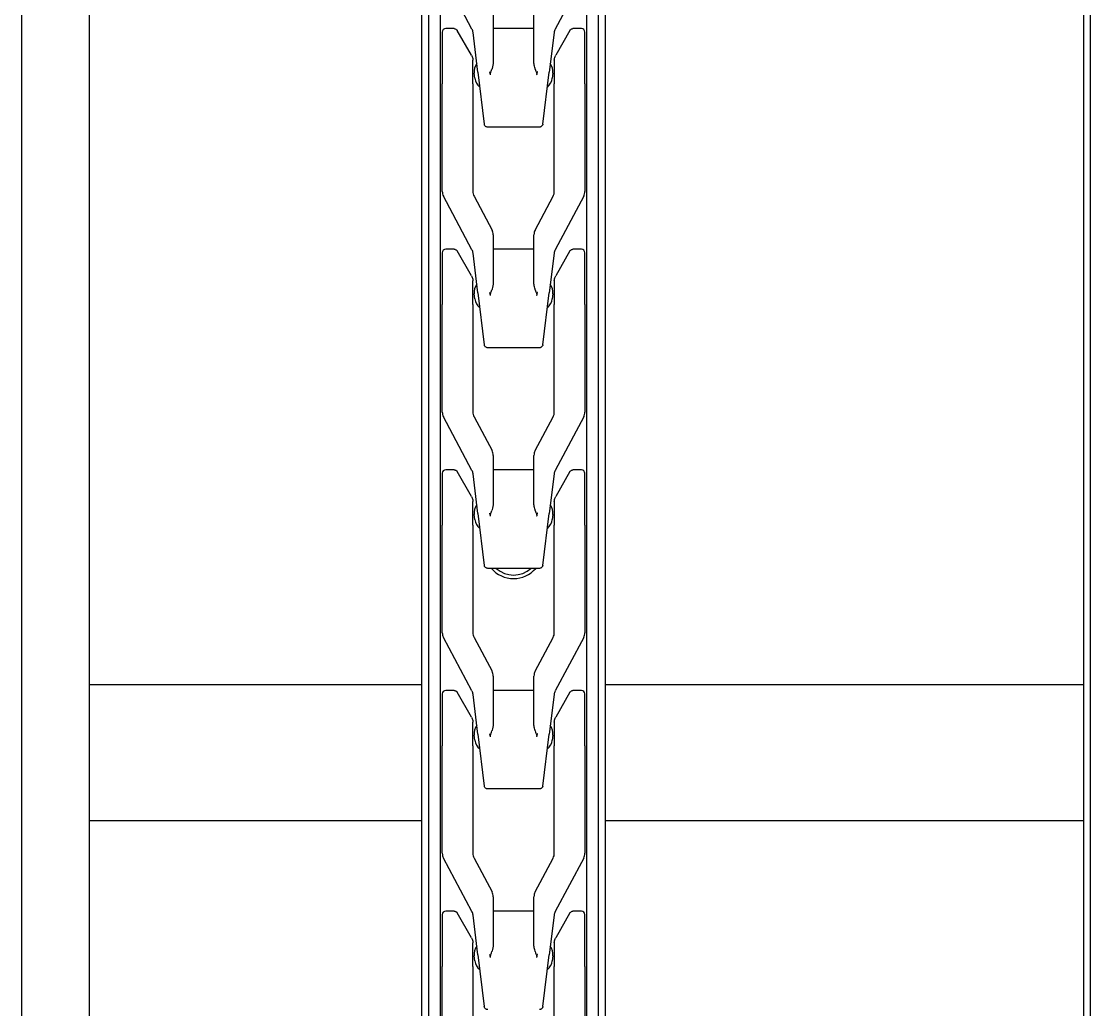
# Model space of a CAD drawing. Extents: x -3873 to 164127, y 7129 to 96529.
# Drawn here: x 42810.2 to 43125.2, y 50734.7 to 51025.8 of the extents above; entities that cross this region are included whole.
import ezdxf

# ---------------------------------------------------------------- set-up
doc = ezdxf.new("R2010")
doc.units = 0
doc.layers.add('LAYOUT', color=90, linetype='CONTINUOUS')
doc.layers.add('LAYOUT-KROMEKA', color=1, linetype='CONTINUOUS')

# ---------------------------------------------------------------- blocks, each defined once
blk = doc.blocks.new('A$Ccf7c2aec')
at = {"layer": 'LAYOUT-KROMEKA'}
for p, q in [((1830.63, 936.1), (281.4, 936.1)), ((1830.63, 916.1), (281.4, 916.1)), ((1360.63, 818.1), (1360.63, 916.1)), ((1400.63, 818.1), (1400.63, 916.1)), ((175.51, 818.1), (1836.63, 818.1)), ((175.51, 816.1), (1836.63, 816.1)), ((169.51, 812.6), (1840.63, 812.6)), ((1286.03, 812.1), (1317.73, 812.1)), ((1332.98, 812.1), (1317.73, 812.1)), ((1333.85, 803.36), (1349.62, 811.75)), ((1333.98, 808.59), (1333.98, 811.1)), ((1351.03, 812.1), (1382.73, 812.1)), ((1397.98, 812.1), (1382.73, 812.1)), ((1398.85, 803.36), (1414.62, 811.75)), ((1398.98, 808.59), (1398.98, 811.1)), ((1416.03, 812.1), (1447.73, 812.1)), ((1462.98, 812.1), (1447.73, 812.1)), ((1463.85, 803.36), (1479.62, 811.75)), ((1463.98, 808.59), (1463.98, 811.1)), ((1481.03, 812.1), (1512.73, 812.1)), ((1527.98, 812.1), (1512.73, 812.1)), ((1528.85, 803.36), (1544.62, 811.75)), ((1528.98, 808.59), (1528.98, 811.1)), ((1546.03, 812.1), (1577.73, 812.1)), ((1592.98, 812.1), (1577.73, 812.1)), ((1593.85, 803.36), (1609.62, 811.75)), ((1593.98, 808.59), (1593.98, 811.1)), ((1326.18, 803.5), (1333.48, 807.72)), ((1391.18, 803.5), (1398.48, 807.72)), ((1456.18, 803.5), (1463.48, 807.72)), ((1521.18, 803.5), (1528.48, 807.72)), ((1586.18, 803.5), (1593.48, 807.72)), ((1317.73, 803.1), (1286.03, 803.1)), ((1321.11, 801.6), (1305.86, 799.73)), ((1317.73, 803.1), (1324.68, 803.1)), ((1319.36, 802.49), (1320.84, 802.67)), ((1321.11, 801.6), (1332.81, 803.03)), ((1349.62, 802.75), (1339.66, 797.45)), ((1382.73, 803.1), (1351.03, 803.1)), ((1386.11, 801.6), (1370.86, 799.73)), ((1382.73, 803.1), (1389.68, 803.1)), ((1384.36, 802.49), (1385.84, 802.67)), ((1386.11, 801.6), (1397.81, 803.03)), ((1414.62, 802.75), (1404.66, 797.45)), ((1447.73, 803.1), (1416.03, 803.1)), ((1451.11, 801.6), (1435.86, 799.73)), ((1447.73, 803.1), (1454.68, 803.1)), ((1449.36, 802.49), (1450.84, 802.67)), ((1451.11, 801.6), (1462.81, 803.03)), ((1479.62, 802.75), (1469.66, 797.45)), ((1512.73, 803.1), (1481.03, 803.1)), ((1516.11, 801.6), (1500.86, 799.73)), ((1512.73, 803.1), (1519.68, 803.1)), ((1514.36, 802.49), (1515.84, 802.67)), ((1516.11, 801.6), (1527.81, 803.03)), ((1544.62, 802.75), (1534.66, 797.45)), ((1577.73, 803.1), (1546.03, 803.1)), ((1581.11, 801.6), (1565.86, 799.73)), ((1577.73, 803.1), (1584.68, 803.1)), ((1579.36, 802.49), (1580.84, 802.67)), ((1581.11, 801.6), (1592.81, 803.03)), ((1338.25, 797.1), (1324.13, 797.1)), ((1333.98, 785.1), (1333.98, 797.1)), ((1369.98, 783.47), (1369.98, 798.73)), ((1403.25, 797.1), (1389.13, 797.1)), ((1398.98, 785.1), (1398.98, 797.1)), ((1434.98, 783.47), (1434.98, 798.73)), ((1468.25, 797.1), (1454.13, 797.1)), ((1463.98, 785.1), (1463.98, 797.1)), ((1499.98, 783.47), (1499.98, 798.73)), ((1533.25, 797.1), (1519.13, 797.1)), ((1528.98, 785.1), (1528.98, 797.1)), ((1564.98, 783.47), (1564.98, 798.73)), ((1598.25, 797.1), (1584.13, 797.1)), ((1593.98, 785.1), (1593.98, 797.1)), ((1324.13, 785.1), (1338.25, 785.1)), ((1339.66, 784.75), (1349.62, 779.45)), ((1389.13, 785.1), (1403.25, 785.1)), ((1404.66, 784.75), (1414.62, 779.45)), ((1454.13, 785.1), (1468.25, 785.1)), ((1469.66, 784.75), (1479.62, 779.45)), ((1519.13, 785.1), (1533.25, 785.1)), ((1534.66, 784.75), (1544.62, 779.45)), ((1584.13, 785.1), (1598.25, 785.1)), ((1305.86, 782.47), (1321.11, 780.6)), ((1370.86, 782.47), (1386.11, 780.6)), ((1435.86, 782.47), (1451.11, 780.6)), ((1500.86, 782.47), (1516.11, 780.6)), ((1565.86, 782.47), (1581.11, 780.6)), ((1286.03, 779.1), (1317.73, 779.1)), ((1324.68, 779.1), (1317.73, 779.1)), ((1320.84, 779.53), (1319.36, 779.71)), ((1332.81, 779.17), (1321.11, 780.6)), ((1333.48, 774.48), (1326.18, 778.7)), ((1349.62, 770.45), (1333.85, 778.84)), ((1351.03, 779.1), (1382.73, 779.1)), ((1389.68, 779.1), (1382.73, 779.1)), ((1385.84, 779.53), (1384.36, 779.71)), ((1397.81, 779.17), (1386.11, 780.6)), ((1398.48, 774.48), (1391.18, 778.7)), ((1414.62, 770.45), (1398.85, 778.84)), ((1416.03, 779.1), (1447.73, 779.1)), ((1454.68, 779.1), (1447.73, 779.1)), ((1450.84, 779.53), (1449.36, 779.71)), ((1462.81, 779.17), (1451.11, 780.6)), ((1463.48, 774.48), (1456.18, 778.7)), ((1479.62, 770.45), (1463.85, 778.84)), ((1481.03, 779.1), (1512.73, 779.1)), ((1519.68, 779.1), (1512.73, 779.1)), ((1515.84, 779.53), (1514.36, 779.71)), ((1527.81, 779.17), (1516.11, 780.6)), ((1528.48, 774.48), (1521.18, 778.7)), ((1544.62, 770.45), (1528.85, 778.84)), ((1546.03, 779.1), (1577.73, 779.1)), ((1584.68, 779.1), (1577.73, 779.1)), ((1580.84, 779.53), (1579.36, 779.71)), ((1592.81, 779.17), (1581.11, 780.6)), ((1593.48, 774.48), (1586.18, 778.7)), ((1609.62, 770.45), (1593.85, 778.84)), ((1333.98, 771.1), (1333.98, 773.61)), ((1398.98, 771.1), (1398.98, 773.61)), ((1463.98, 771.1), (1463.98, 773.61)), ((1528.98, 771.1), (1528.98, 773.61)), ((1593.98, 771.1), (1593.98, 773.61)), ((1840.63, 769.6), (169.51, 769.6)), ((1317.73, 770.1), (1286.03, 770.1)), ((1317.73, 770.1), (1332.98, 770.1)), ((1382.73, 770.1), (1351.03, 770.1)), ((1382.73, 770.1), (1397.98, 770.1)), ((1447.73, 770.1), (1416.03, 770.1)), ((1447.73, 770.1), (1462.98, 770.1)), ((1512.73, 770.1), (1481.03, 770.1)), ((1512.73, 770.1), (1527.98, 770.1)), ((1577.73, 770.1), (1546.03, 770.1)), ((1577.73, 770.1), (1592.98, 770.1)), ((175.51, 766.1), (1836.63, 766.1)), ((1836.63, 764.1), (175.51, 764.1)), ((1360.63, 623.1), (1360.63, 764.1)), ((1400.63, 623.1), (1400.63, 764.1)), ((175.51, 623.1), (1836.63, 623.1)), ((175.51, 621.1), (1836.63, 621.1))]:
    blk.add_line(p, q, dxfattribs=at)
for centre, radius, start, end in [((1332.98, 811.1), 1, 0, 90), ((1351.03, 809.1), 3, 90, 118), ((1397.98, 811.1), 1, 0, 90), ((1416.03, 809.1), 3, 90, 118), ((1462.98, 811.1), 1, 0, 90), ((1481.03, 809.1), 3, 90, 118), ((1527.98, 811.1), 1, 0, 90), ((1546.03, 809.1), 3, 90, 118), ((1592.98, 811.1), 1, 0, 90), ((1332.44, 806.01), 3, 276.9958, 298), ((1397.44, 806.01), 3, 276.9958, 298), ((1462.44, 806.01), 3, 276.9958, 298), ((1527.44, 806.01), 3, 276.9958, 298), ((1592.44, 806.01), 3, 276.9958, 298), ((1319.85, 798.52), 4, 96.9958, 140.527), ((1321.33, 798.7), 4, 53.4646, 96.9958), ((1351.03, 800.1), 3, 90, 118), ((1384.85, 798.52), 4, 96.9958, 140.527), ((1386.33, 798.7), 4, 53.4646, 96.9958), ((1416.03, 800.1), 3, 90, 118), ((1449.85, 798.52), 4, 96.9958, 140.527), ((1451.33, 798.7), 4, 53.4646, 96.9958), ((1481.03, 800.1), 3, 90, 118), ((1514.85, 798.52), 4, 96.9958, 140.527), ((1516.33, 798.7), 4, 53.4646, 96.9958), ((1546.03, 800.1), 3, 90, 118), ((1579.85, 798.52), 4, 96.9958, 140.527), ((1581.33, 798.7), 4, 53.4646, 96.9958), ((1338.25, 800.1), 3, 270, 298), ((1403.25, 800.1), 3, 270, 298), ((1440.63, 791.1), 8.65, 130.7817, 229.2183), ((1468.25, 800.1), 3, 270, 298), ((1533.25, 800.1), 3, 270, 298), ((1440.63, 791.1), 7.62, 137.8568, 222.1432), ((1338.25, 782.1), 3, 62, 90), ((1403.25, 782.1), 3, 62, 90), ((1468.25, 782.1), 3, 62, 90), ((1533.25, 782.1), 3, 62, 90), ((1319.85, 783.68), 4, 219.473, 263.0042), ((1321.33, 783.5), 4, 263.0042, 306.5354), ((1332.44, 776.19), 3, 62, 83.0042), ((1351.03, 782.1), 3, 242, 270), ((1384.85, 783.68), 4, 219.473, 263.0042), ((1386.33, 783.5), 4, 263.0042, 306.5354), ((1397.44, 776.19), 3, 62, 83.0042), ((1416.03, 782.1), 3, 242, 270), ((1449.85, 783.68), 4, 219.473, 263.0042), ((1451.33, 783.5), 4, 263.0042, 306.5354), ((1462.44, 776.19), 3, 62, 83.0042), ((1481.03, 782.1), 3, 242, 270), ((1514.85, 783.68), 4, 219.473, 263.0042), ((1516.33, 783.5), 4, 263.0042, 306.5354), ((1527.44, 776.19), 3, 62, 83.0042), ((1546.03, 782.1), 3, 242, 270), ((1579.85, 783.68), 4, 219.473, 263.0042), ((1581.33, 783.5), 4, 263.0042, 306.5354), ((1592.44, 776.19), 3, 62, 83.0042), ((1332.98, 771.1), 1, 270, 0), ((1351.03, 773.1), 3, 242, 270), ((1397.98, 771.1), 1, 270, 0), ((1416.03, 773.1), 3, 242, 270), ((1462.98, 771.1), 1, 270, 0), ((1481.03, 773.1), 3, 242, 270), ((1527.98, 771.1), 1, 270, 0), ((1546.03, 773.1), 3, 242, 270), ((1592.98, 771.1), 1, 270, 0)]:
    blk.add_arc(centre, radius, start, end, dxfattribs=at)
for points, knots in [([(1333.98, 808.59), (1333.98, 808.48), (1333.96, 808.36), (1333.89, 808.16), (1333.84, 808.06), (1333.71, 807.89), (1333.63, 807.81), (1333.52, 807.74), (1333.5, 807.73), (1333.48, 807.72)], [0.0000243, 0.0000243, 0.0000243, 0.0000243, 0.0328926, 0.0328926, 0.0653838, 0.0653838, 0.0978897, 0.0978897, 0.1042618, 0.1042618, 0.1042618, 0.1042618]), ([(1398.98, 808.59), (1398.98, 808.48), (1398.96, 808.36), (1398.89, 808.16), (1398.84, 808.06), (1398.71, 807.89), (1398.63, 807.81), (1398.52, 807.74), (1398.5, 807.73), (1398.48, 807.72)], [0.0000243, 0.0000243, 0.0000243, 0.0000243, 0.0328926, 0.0328926, 0.0653838, 0.0653838, 0.0978897, 0.0978897, 0.1042618, 0.1042618, 0.1042618, 0.1042618]), ([(1463.98, 808.59), (1463.98, 808.48), (1463.96, 808.36), (1463.89, 808.16), (1463.84, 808.06), (1463.71, 807.89), (1463.63, 807.81), (1463.52, 807.74), (1463.5, 807.73), (1463.48, 807.72)], [0.0000243, 0.0000243, 0.0000243, 0.0000243, 0.0328926, 0.0328926, 0.0653838, 0.0653838, 0.0978897, 0.0978897, 0.1042618, 0.1042618, 0.1042618, 0.1042618]), ([(1528.98, 808.59), (1528.98, 808.48), (1528.96, 808.36), (1528.89, 808.16), (1528.84, 808.06), (1528.71, 807.89), (1528.63, 807.81), (1528.52, 807.74), (1528.5, 807.73), (1528.48, 807.72)], [0.0000243, 0.0000243, 0.0000243, 0.0000243, 0.0328926, 0.0328926, 0.0653838, 0.0653838, 0.0978897, 0.0978897, 0.1042618, 0.1042618, 0.1042618, 0.1042618]), ([(1593.98, 808.59), (1593.98, 808.48), (1593.96, 808.36), (1593.89, 808.16), (1593.84, 808.06), (1593.71, 807.89), (1593.63, 807.81), (1593.52, 807.74), (1593.5, 807.73), (1593.48, 807.72)], [0.0000243, 0.0000243, 0.0000243, 0.0000243, 0.0328926, 0.0328926, 0.0653838, 0.0653838, 0.0978897, 0.0978897, 0.1042618, 0.1042618, 0.1042618, 0.1042618]), ([(1326.18, 803.5), (1325.87, 803.32), (1325.53, 803.2), (1325.17, 803.14), (1325.08, 803.13), (1324.99, 803.11), (1324.89, 803.11), (1324.82, 803.1), (1324.75, 803.1), (1324.68, 803.1)], [0, 0, 0, 0, 0.684637, 0.684637, 0.684637, 0.86523, 0.86523, 0.86523, 1, 1, 1, 1]), ([(1391.18, 803.5), (1390.87, 803.32), (1390.53, 803.2), (1390.17, 803.14), (1390.08, 803.13), (1389.99, 803.11), (1389.89, 803.11), (1389.82, 803.1), (1389.75, 803.1), (1389.68, 803.1)], [0, 0, 0, 0, 0.684637, 0.684637, 0.684637, 0.86523, 0.86523, 0.86523, 1, 1, 1, 1]), ([(1456.18, 803.5), (1455.87, 803.32), (1455.53, 803.2), (1455.17, 803.14), (1455.08, 803.13), (1454.99, 803.11), (1454.89, 803.11), (1454.82, 803.1), (1454.75, 803.1), (1454.68, 803.1)], [0, 0, 0, 0, 0.684637, 0.684637, 0.684637, 0.86523, 0.86523, 0.86523, 1, 1, 1, 1]), ([(1521.18, 803.5), (1520.87, 803.32), (1520.53, 803.2), (1520.17, 803.14), (1520.08, 803.13), (1519.99, 803.11), (1519.89, 803.11), (1519.82, 803.1), (1519.75, 803.1), (1519.68, 803.1)], [0, 0, 0, 0, 0.684637, 0.684637, 0.684637, 0.86523, 0.86523, 0.86523, 1, 1, 1, 1]), ([(1586.18, 803.5), (1585.87, 803.32), (1585.53, 803.2), (1585.17, 803.14), (1585.08, 803.13), (1584.99, 803.11), (1584.89, 803.11), (1584.82, 803.1), (1584.75, 803.1), (1584.68, 803.1)], [0, 0, 0, 0, 0.684637, 0.684637, 0.684637, 0.86523, 0.86523, 0.86523, 1, 1, 1, 1]), ([(1304.98, 798.73), (1304.98, 798.84), (1305, 798.95), (1305.07, 799.16), (1305.12, 799.25), (1305.25, 799.43), (1305.34, 799.5), (1305.52, 799.62), (1305.62, 799.67), (1305.74, 799.7), (1305.77, 799.71), (1305.8, 799.72), (1305.81, 799.72), (1305.83, 799.72), (1305.84, 799.72), (1305.85, 799.72), (1305.85, 799.72), (1305.85, 799.73), (1305.86, 799.73), (1305.86, 799.73), (1305.86, 799.73), (1305.86, 799.73), (1305.86, 799.73), (1305.86, 799.73), (1305.86, 799.73), (1305.86, 799.73), (1305.86, 799.73), (1305.86, 799.73), (1305.86, 799.73), (1305.86, 799.73), (1305.86, 799.73), (1305.86, 799.73)], [0.0000031, 0.0000031, 0.0000031, 0.0000031, 0.0324341, 0.0324341, 0.064942, 0.064942, 0.0974473, 0.0974473, 0.1299526, 0.1299526, 0.137103, 0.137103, 0.1406951, 0.1406951, 0.1424933, 0.1424933, 0.1433926, 0.1433926, 0.1438423, 0.1438423, 0.1440672, 0.1440672, 0.1441796, 0.1441796, 0.1442358, 0.1442358, 0.1442639, 0.1442639, 0.144278, 0.144278, 0.1443071, 0.1443071, 0.1443071, 0.1443071]), ([(1320.36, 797.88), (1320.64, 797.95), (1320.93, 798.02), (1321.21, 798.09), (1321.22, 798.1), (1321.22, 798.1), (1321.23, 798.1)], [0, 0, 0, 0, 0.971612, 0.971612, 0.971612, 1, 1, 1, 1]), ([(1320.36, 797.88), (1320.45, 797.91), (1320.54, 797.92), (1320.78, 797.92), (1320.91, 797.89), (1321.18, 797.8), (1321.31, 797.75), (1321.65, 797.62), (1321.86, 797.54), (1322.07, 797.46)], [-1.068908, -1.068908, -1.068908, -1.068908, -1.0410443, -1.0410443, -0.9974409, -0.9974409, -0.9538374, -0.9538374, -0.8852676, -0.8852676, -0.8852676, -0.8852676]), ([(1324.13, 797.1), (1323.56, 797.1), (1322.86, 797.21), (1322.21, 797.41), (1322.14, 797.44), (1322.07, 797.46)], [-0.3189368, -0.3189368, -0.3189368, -0.3189368, -0.1295167, -0.1295167, -0.1071311, -0.1071311, -0.1071311, -0.1071311]), ([(1369.98, 798.73), (1369.98, 798.84), (1370, 798.95), (1370.07, 799.16), (1370.12, 799.25), (1370.25, 799.43), (1370.34, 799.5), (1370.52, 799.62), (1370.62, 799.67), (1370.74, 799.7), (1370.77, 799.71), (1370.8, 799.72), (1370.81, 799.72), (1370.83, 799.72), (1370.84, 799.72), (1370.85, 799.72), (1370.85, 799.72), (1370.85, 799.73), (1370.86, 799.73), (1370.86, 799.73), (1370.86, 799.73), (1370.86, 799.73), (1370.86, 799.73), (1370.86, 799.73), (1370.86, 799.73), (1370.86, 799.73), (1370.86, 799.73), (1370.86, 799.73), (1370.86, 799.73), (1370.86, 799.73), (1370.86, 799.73), (1370.86, 799.73)], [0.0000031, 0.0000031, 0.0000031, 0.0000031, 0.0324341, 0.0324341, 0.064942, 0.064942, 0.0974473, 0.0974473, 0.1299526, 0.1299526, 0.137103, 0.137103, 0.1406951, 0.1406951, 0.1424933, 0.1424933, 0.1433926, 0.1433926, 0.1438423, 0.1438423, 0.1440672, 0.1440672, 0.1441796, 0.1441796, 0.1442358, 0.1442358, 0.1442639, 0.1442639, 0.144278, 0.144278, 0.1443691, 0.1443691, 0.1443691, 0.1443691]), ([(1385.36, 797.88), (1385.64, 797.95), (1385.93, 798.02), (1386.21, 798.09), (1386.22, 798.1), (1386.22, 798.1), (1386.23, 798.1)], [0, 0, 0, 0, 0.971612, 0.971612, 0.971612, 1, 1, 1, 1]), ([(1385.36, 797.88), (1385.45, 797.91), (1385.54, 797.92), (1385.78, 797.92), (1385.91, 797.89), (1386.18, 797.8), (1386.31, 797.75), (1386.65, 797.62), (1386.86, 797.54), (1387.07, 797.46)], [-1.068908, -1.068908, -1.068908, -1.068908, -1.0410443, -1.0410443, -0.9974409, -0.9974409, -0.9538374, -0.9538374, -0.8852676, -0.8852676, -0.8852676, -0.8852676]), ([(1389.13, 797.1), (1388.56, 797.1), (1387.86, 797.21), (1387.21, 797.41), (1387.14, 797.44), (1387.07, 797.46)], [-0.3189368, -0.3189368, -0.3189368, -0.3189368, -0.1295167, -0.1295167, -0.1071311, -0.1071311, -0.1071311, -0.1071311]), ([(1434.98, 798.73), (1434.98, 798.84), (1435, 798.95), (1435.07, 799.16), (1435.12, 799.25), (1435.25, 799.43), (1435.34, 799.5), (1435.52, 799.62), (1435.62, 799.67), (1435.74, 799.7), (1435.77, 799.71), (1435.8, 799.72), (1435.81, 799.72), (1435.83, 799.72), (1435.84, 799.72), (1435.85, 799.72), (1435.85, 799.72), (1435.85, 799.73), (1435.86, 799.73), (1435.86, 799.73), (1435.86, 799.73), (1435.86, 799.73), (1435.86, 799.73), (1435.86, 799.73), (1435.86, 799.73), (1435.86, 799.73), (1435.86, 799.73), (1435.86, 799.73), (1435.86, 799.73), (1435.86, 799.73), (1435.86, 799.73), (1435.86, 799.73)], [0.0000031, 0.0000031, 0.0000031, 0.0000031, 0.0324341, 0.0324341, 0.064942, 0.064942, 0.0974473, 0.0974473, 0.1299526, 0.1299526, 0.137103, 0.137103, 0.1406951, 0.1406951, 0.1424933, 0.1424933, 0.1433926, 0.1433926, 0.1438423, 0.1438423, 0.1440672, 0.1440672, 0.1441796, 0.1441796, 0.1442358, 0.1442358, 0.1442639, 0.1442639, 0.144278, 0.144278, 0.1443062, 0.1443062, 0.1443062, 0.1443062]), ([(1450.36, 797.88), (1450.64, 797.95), (1450.93, 798.02), (1451.21, 798.09), (1451.22, 798.1), (1451.22, 798.1), (1451.23, 798.1)], [0, 0, 0, 0, 0.971612, 0.971612, 0.971612, 1, 1, 1, 1]), ([(1450.36, 797.88), (1450.45, 797.91), (1450.54, 797.92), (1450.78, 797.92), (1450.91, 797.89), (1451.18, 797.8), (1451.31, 797.75), (1451.65, 797.62), (1451.86, 797.54), (1452.07, 797.46)], [-1.068908, -1.068908, -1.068908, -1.068908, -1.0410443, -1.0410443, -0.9974409, -0.9974409, -0.9538374, -0.9538374, -0.8852676, -0.8852676, -0.8852676, -0.8852676]), ([(1454.13, 797.1), (1453.56, 797.1), (1452.86, 797.21), (1452.21, 797.41), (1452.14, 797.44), (1452.07, 797.46)], [-0.3189368, -0.3189368, -0.3189368, -0.3189368, -0.1295167, -0.1295167, -0.1071311, -0.1071311, -0.1071311, -0.1071311]), ([(1499.98, 798.73), (1499.98, 798.84), (1500, 798.95), (1500.07, 799.16), (1500.12, 799.25), (1500.25, 799.43), (1500.34, 799.5), (1500.52, 799.62), (1500.62, 799.67), (1500.74, 799.7), (1500.77, 799.71), (1500.8, 799.72), (1500.81, 799.72), (1500.83, 799.72), (1500.84, 799.72), (1500.85, 799.72), (1500.85, 799.72), (1500.85, 799.73), (1500.86, 799.73), (1500.86, 799.73), (1500.86, 799.73), (1500.86, 799.73), (1500.86, 799.73), (1500.86, 799.73), (1500.86, 799.73), (1500.86, 799.73), (1500.86, 799.73), (1500.86, 799.73), (1500.86, 799.73), (1500.86, 799.73), (1500.86, 799.73), (1500.86, 799.73)], [0.0000031, 0.0000031, 0.0000031, 0.0000031, 0.0324341, 0.0324341, 0.064942, 0.064942, 0.0974473, 0.0974473, 0.1299526, 0.1299526, 0.137103, 0.137103, 0.1406951, 0.1406951, 0.1424933, 0.1424933, 0.1433926, 0.1433926, 0.1438423, 0.1438423, 0.1440672, 0.1440672, 0.1441796, 0.1441796, 0.1442358, 0.1442358, 0.1442639, 0.1442639, 0.144278, 0.144278, 0.1443341, 0.1443341, 0.1443341, 0.1443341]), ([(1515.36, 797.88), (1515.64, 797.95), (1515.93, 798.02), (1516.21, 798.09), (1516.22, 798.1), (1516.22, 798.1), (1516.23, 798.1)], [0, 0, 0, 0, 0.971612, 0.971612, 0.971612, 1, 1, 1, 1]), ([(1515.36, 797.88), (1515.45, 797.91), (1515.54, 797.92), (1515.78, 797.92), (1515.91, 797.89), (1516.18, 797.8), (1516.31, 797.75), (1516.65, 797.62), (1516.86, 797.54), (1517.07, 797.46)], [-1.068908, -1.068908, -1.068908, -1.068908, -1.0410443, -1.0410443, -0.9974409, -0.9974409, -0.9538374, -0.9538374, -0.8852676, -0.8852676, -0.8852676, -0.8852676]), ([(1519.13, 797.1), (1518.56, 797.1), (1517.86, 797.21), (1517.21, 797.41), (1517.14, 797.44), (1517.07, 797.46)], [-0.3189368, -0.3189368, -0.3189368, -0.3189368, -0.1295167, -0.1295167, -0.1071311, -0.1071311, -0.1071311, -0.1071311]), ([(1564.98, 798.73), (1564.98, 798.84), (1565, 798.95), (1565.07, 799.16), (1565.12, 799.25), (1565.25, 799.43), (1565.34, 799.5), (1565.52, 799.62), (1565.62, 799.67), (1565.74, 799.7), (1565.77, 799.71), (1565.8, 799.72), (1565.81, 799.72), (1565.83, 799.72), (1565.84, 799.72), (1565.85, 799.72), (1565.85, 799.72), (1565.85, 799.73), (1565.86, 799.73), (1565.86, 799.73), (1565.86, 799.73), (1565.86, 799.73), (1565.86, 799.73), (1565.86, 799.73), (1565.86, 799.73), (1565.86, 799.73), (1565.86, 799.73), (1565.86, 799.73), (1565.86, 799.73), (1565.86, 799.73), (1565.86, 799.73), (1565.86, 799.73)], [0.0000031, 0.0000031, 0.0000031, 0.0000031, 0.0324341, 0.0324341, 0.064942, 0.064942, 0.0974473, 0.0974473, 0.1299526, 0.1299526, 0.137103, 0.137103, 0.1406951, 0.1406951, 0.1424933, 0.1424933, 0.1433926, 0.1433926, 0.1438423, 0.1438423, 0.1440672, 0.1440672, 0.1441796, 0.1441796, 0.1442358, 0.1442358, 0.1442639, 0.1442639, 0.144278, 0.144278, 0.1443374, 0.1443374, 0.1443374, 0.1443374]), ([(1580.36, 797.88), (1580.64, 797.95), (1580.93, 798.02), (1581.21, 798.09), (1581.22, 798.1), (1581.22, 798.1), (1581.23, 798.1)], [0, 0, 0, 0, 0.971612, 0.971612, 0.971612, 1, 1, 1, 1]), ([(1580.36, 797.88), (1580.45, 797.91), (1580.54, 797.92), (1580.78, 797.92), (1580.91, 797.89), (1581.18, 797.8), (1581.31, 797.75), (1581.65, 797.62), (1581.86, 797.54), (1582.07, 797.46)], [-1.068908, -1.068908, -1.068908, -1.068908, -1.0410443, -1.0410443, -0.9974409, -0.9974409, -0.9538374, -0.9538374, -0.8852676, -0.8852676, -0.8852676, -0.8852676]), ([(1584.13, 797.1), (1583.56, 797.1), (1582.86, 797.21), (1582.21, 797.41), (1582.14, 797.44), (1582.07, 797.46)], [-0.3189368, -0.3189368, -0.3189368, -0.3189368, -0.1295167, -0.1295167, -0.1071311, -0.1071311, -0.1071311, -0.1071311]), ([(1322.07, 784.74), (1321.86, 784.66), (1321.65, 784.58), (1321.31, 784.45), (1321.18, 784.4), (1320.91, 784.31), (1320.78, 784.28), (1320.54, 784.28), (1320.45, 784.29), (1320.36, 784.32)], [0.8852676, 0.8852676, 0.8852676, 0.8852676, 0.9538374, 0.9538374, 0.9974409, 0.9974409, 1.0410443, 1.0410443, 1.068908, 1.068908, 1.068908, 1.068908]), ([(1322.07, 784.74), (1322.11, 784.75), (1322.15, 784.76), (1322.43, 784.86), (1322.67, 784.92), (1323.28, 785.05), (1323.71, 785.1), (1324.13, 785.1)], [-0.4553156, -0.4553156, -0.4553156, -0.4553156, -0.4433521, -0.4433521, -0.371047, -0.371047, -0.2439974, -0.2439974, -0.2439974, -0.2439974]), ([(1387.07, 784.74), (1386.86, 784.66), (1386.65, 784.58), (1386.31, 784.45), (1386.18, 784.4), (1385.91, 784.31), (1385.78, 784.28), (1385.54, 784.28), (1385.45, 784.29), (1385.36, 784.32)], [0.8852676, 0.8852676, 0.8852676, 0.8852676, 0.9538374, 0.9538374, 0.9974409, 0.9974409, 1.0410443, 1.0410443, 1.068908, 1.068908, 1.068908, 1.068908]), ([(1387.07, 784.74), (1387.11, 784.75), (1387.15, 784.76), (1387.43, 784.86), (1387.67, 784.92), (1388.28, 785.05), (1388.71, 785.1), (1389.13, 785.1)], [-0.4553156, -0.4553156, -0.4553156, -0.4553156, -0.4433521, -0.4433521, -0.371047, -0.371047, -0.2439974, -0.2439974, -0.2439974, -0.2439974]), ([(1452.07, 784.74), (1451.86, 784.66), (1451.65, 784.58), (1451.31, 784.45), (1451.18, 784.4), (1450.91, 784.31), (1450.78, 784.28), (1450.54, 784.28), (1450.45, 784.29), (1450.36, 784.32)], [0.8852676, 0.8852676, 0.8852676, 0.8852676, 0.9538374, 0.9538374, 0.9974409, 0.9974409, 1.0410443, 1.0410443, 1.068908, 1.068908, 1.068908, 1.068908]), ([(1452.07, 784.74), (1452.11, 784.75), (1452.15, 784.76), (1452.43, 784.86), (1452.67, 784.92), (1453.28, 785.05), (1453.71, 785.1), (1454.13, 785.1)], [-0.4553156, -0.4553156, -0.4553156, -0.4553156, -0.4433521, -0.4433521, -0.371047, -0.371047, -0.2439974, -0.2439974, -0.2439974, -0.2439974]), ([(1517.07, 784.74), (1516.86, 784.66), (1516.65, 784.58), (1516.31, 784.45), (1516.18, 784.4), (1515.91, 784.31), (1515.78, 784.28), (1515.54, 784.28), (1515.45, 784.29), (1515.36, 784.32)], [0.8852676, 0.8852676, 0.8852676, 0.8852676, 0.9538374, 0.9538374, 0.9974409, 0.9974409, 1.0410443, 1.0410443, 1.068908, 1.068908, 1.068908, 1.068908]), ([(1517.07, 784.74), (1517.11, 784.75), (1517.15, 784.76), (1517.43, 784.86), (1517.67, 784.92), (1518.28, 785.05), (1518.71, 785.1), (1519.13, 785.1)], [-0.4553156, -0.4553156, -0.4553156, -0.4553156, -0.4433521, -0.4433521, -0.371047, -0.371047, -0.2439974, -0.2439974, -0.2439974, -0.2439974]), ([(1582.07, 784.74), (1581.86, 784.66), (1581.65, 784.58), (1581.31, 784.45), (1581.18, 784.4), (1580.91, 784.31), (1580.78, 784.28), (1580.54, 784.28), (1580.45, 784.29), (1580.36, 784.32)], [0.8852676, 0.8852676, 0.8852676, 0.8852676, 0.9538374, 0.9538374, 0.9974409, 0.9974409, 1.0410443, 1.0410443, 1.068908, 1.068908, 1.068908, 1.068908]), ([(1582.07, 784.74), (1582.11, 784.75), (1582.15, 784.76), (1582.43, 784.86), (1582.67, 784.92), (1583.28, 785.05), (1583.71, 785.1), (1584.13, 785.1)], [-0.4553156, -0.4553156, -0.4553156, -0.4553156, -0.4433521, -0.4433521, -0.371047, -0.371047, -0.2439974, -0.2439974, -0.2439974, -0.2439974]), ([(1305.86, 782.47), (1305.83, 782.48), (1305.8, 782.48), (1305.74, 782.5), (1305.71, 782.5), (1305.62, 782.53), (1305.56, 782.56), (1305.43, 782.63), (1305.36, 782.68), (1305.24, 782.79), (1305.19, 782.86), (1305.1, 783), (1305.06, 783.07), (1305, 783.25), (1304.98, 783.36), (1304.98, 783.47)], [0, 0, 0, 0, 0.0095368, 0.0095368, 0.0189869, 0.0189869, 0.0372936, 0.0372936, 0.0624864, 0.0624864, 0.0876792, 0.0876792, 0.112872, 0.112872, 0.1445015, 0.1445015, 0.1445015, 0.1445015]), ([(1321.23, 784.1), (1321.22, 784.1), (1321.22, 784.1), (1321.21, 784.11), (1320.93, 784.18), (1320.64, 784.25), (1320.36, 784.32)], [0, 0, 0, 0, 0.028388, 0.028388, 0.028388, 1, 1, 1, 1]), ([(1370.86, 782.47), (1370.8, 782.48), (1370.74, 782.5), (1370.62, 782.53), (1370.56, 782.56), (1370.43, 782.63), (1370.36, 782.68), (1370.24, 782.79), (1370.19, 782.86), (1370.1, 783), (1370.06, 783.07), (1370, 783.25), (1369.98, 783.36), (1369.98, 783.47)], [0, 0, 0, 0, 0.0189655, 0.0189655, 0.0372722, 0.0372722, 0.062465, 0.062465, 0.0876578, 0.0876578, 0.1128506, 0.1128506, 0.1444801, 0.1444801, 0.1444801, 0.1444801]), ([(1386.23, 784.1), (1386.22, 784.1), (1386.22, 784.1), (1386.21, 784.11), (1385.93, 784.18), (1385.64, 784.25), (1385.36, 784.32)], [0, 0, 0, 0, 0.028388, 0.028388, 0.028388, 1, 1, 1, 1]), ([(1435.86, 782.47), (1435.86, 782.47), (1435.86, 782.47), (1435.86, 782.47), (1435.86, 782.47), (1435.86, 782.47), (1435.86, 782.47), (1435.86, 782.47), (1435.86, 782.47), (1435.86, 782.47), (1435.86, 782.47), (1435.85, 782.47), (1435.85, 782.47), (1435.85, 782.48), (1435.84, 782.48), (1435.83, 782.48), (1435.82, 782.48), (1435.8, 782.48), (1435.78, 782.49), (1435.74, 782.5), (1435.71, 782.5), (1435.62, 782.53), (1435.56, 782.56), (1435.43, 782.63), (1435.36, 782.68), (1435.24, 782.79), (1435.19, 782.86), (1435.1, 783), (1435.06, 783.07), (1435, 783.25), (1434.98, 783.36), (1434.98, 783.47)], [0, 0, 0, 0, 0.0000187, 0.0000187, 0.000056, 0.000056, 0.0001306, 0.0001306, 0.0002799, 0.0002799, 0.0005785, 0.0005785, 0.0011757, 0.0011757, 0.0023699, 0.0023699, 0.0047569, 0.0047569, 0.0095212, 0.0095212, 0.0189714, 0.0189714, 0.037278, 0.037278, 0.0624708, 0.0624708, 0.0876637, 0.0876637, 0.1128565, 0.1128565, 0.144486, 0.144486, 0.144486, 0.144486]), ([(1451.23, 784.1), (1451.22, 784.1), (1451.22, 784.1), (1451.21, 784.11), (1450.93, 784.18), (1450.64, 784.25), (1450.36, 784.32)], [0, 0, 0, 0, 0.028388, 0.028388, 0.028388, 1, 1, 1, 1]), ([(1500.86, 782.47), (1500.8, 782.48), (1500.74, 782.5), (1500.62, 782.53), (1500.56, 782.56), (1500.43, 782.63), (1500.36, 782.68), (1500.24, 782.79), (1500.19, 782.86), (1500.1, 783), (1500.06, 783.07), (1500, 783.25), (1499.98, 783.36), (1499.98, 783.47)], [0, 0, 0, 0, 0.0189655, 0.0189655, 0.0372722, 0.0372722, 0.062465, 0.062465, 0.0876578, 0.0876578, 0.1128506, 0.1128506, 0.1444801, 0.1444801, 0.1444801, 0.1444801]), ([(1516.23, 784.1), (1516.22, 784.1), (1516.22, 784.1), (1516.21, 784.11), (1515.93, 784.18), (1515.64, 784.25), (1515.36, 784.32)], [0, 0, 0, 0, 0.028388, 0.028388, 0.028388, 1, 1, 1, 1]), ([(1565.86, 782.47), (1565.8, 782.48), (1565.74, 782.5), (1565.62, 782.53), (1565.56, 782.56), (1565.43, 782.63), (1565.36, 782.68), (1565.24, 782.79), (1565.19, 782.86), (1565.1, 783), (1565.06, 783.07), (1565, 783.25), (1564.98, 783.36), (1564.98, 783.47)], [0, 0, 0, 0, 0.0189655, 0.0189655, 0.0372722, 0.0372722, 0.062465, 0.062465, 0.0876578, 0.0876578, 0.1128506, 0.1128506, 0.1444801, 0.1444801, 0.1444801, 0.1444801]), ([(1581.23, 784.1), (1581.22, 784.1), (1581.22, 784.1), (1581.21, 784.11), (1580.93, 784.18), (1580.64, 784.25), (1580.36, 784.32)], [0, 0, 0, 0, 0.028388, 0.028388, 0.028388, 1, 1, 1, 1]), ([(1324.68, 779.1), (1325.06, 779.1), (1325.44, 779.03), (1325.8, 778.88), (1325.93, 778.83), (1326.06, 778.77), (1326.18, 778.7)], [0, 0, 0, 0, 0.729999, 0.729999, 0.729999, 1, 1, 1, 1]), ([(1389.68, 779.1), (1390.06, 779.1), (1390.44, 779.03), (1390.8, 778.88), (1390.93, 778.83), (1391.06, 778.77), (1391.18, 778.7)], [0, 0, 0, 0, 0.729999, 0.729999, 0.729999, 1, 1, 1, 1]), ([(1454.68, 779.1), (1455.06, 779.1), (1455.44, 779.03), (1455.8, 778.88), (1455.93, 778.83), (1456.06, 778.77), (1456.18, 778.7)], [0, 0, 0, 0, 0.729999, 0.729999, 0.729999, 1, 1, 1, 1]), ([(1519.68, 779.1), (1520.06, 779.1), (1520.44, 779.03), (1520.8, 778.88), (1520.93, 778.83), (1521.06, 778.77), (1521.18, 778.7)], [0, 0, 0, 0, 0.729999, 0.729999, 0.729999, 1, 1, 1, 1]), ([(1584.68, 779.1), (1585.06, 779.1), (1585.44, 779.03), (1585.8, 778.88), (1585.93, 778.83), (1586.06, 778.77), (1586.18, 778.7)], [0, 0, 0, 0, 0.729999, 0.729999, 0.729999, 1, 1, 1, 1]), ([(1333.48, 774.48), (1333.58, 774.43), (1333.66, 774.36), (1333.81, 774.19), (1333.86, 774.1), (1333.95, 773.9), (1333.97, 773.79), (1333.98, 773.66), (1333.98, 773.64), (1333.98, 773.61)], [0, 0, 0, 0, 0.0323681, 0.0323681, 0.0648784, 0.0648784, 0.0973836, 0.0973836, 0.104244, 0.104244, 0.104244, 0.104244]), ([(1398.48, 774.48), (1398.58, 774.43), (1398.66, 774.36), (1398.81, 774.19), (1398.86, 774.1), (1398.95, 773.9), (1398.97, 773.79), (1398.98, 773.66), (1398.98, 773.64), (1398.98, 773.61)], [0, 0, 0, 0, 0.0323681, 0.0323681, 0.0648784, 0.0648784, 0.0973836, 0.0973836, 0.104244, 0.104244, 0.104244, 0.104244]), ([(1463.48, 774.48), (1463.58, 774.43), (1463.66, 774.36), (1463.81, 774.19), (1463.86, 774.1), (1463.95, 773.9), (1463.97, 773.79), (1463.98, 773.66), (1463.98, 773.64), (1463.98, 773.61)], [0, 0, 0, 0, 0.0323681, 0.0323681, 0.0648784, 0.0648784, 0.0973836, 0.0973836, 0.104244, 0.104244, 0.104244, 0.104244]), ([(1528.48, 774.48), (1528.58, 774.43), (1528.66, 774.36), (1528.81, 774.19), (1528.86, 774.1), (1528.95, 773.9), (1528.97, 773.79), (1528.98, 773.66), (1528.98, 773.64), (1528.98, 773.61)], [0, 0, 0, 0, 0.0323681, 0.0323681, 0.0648784, 0.0648784, 0.0973836, 0.0973836, 0.104244, 0.104244, 0.104244, 0.104244]), ([(1593.48, 774.48), (1593.58, 774.43), (1593.66, 774.36), (1593.81, 774.19), (1593.86, 774.1), (1593.95, 773.9), (1593.97, 773.79), (1593.98, 773.66), (1593.98, 773.64), (1593.98, 773.61)], [0, 0, 0, 0, 0.0323681, 0.0323681, 0.0648784, 0.0648784, 0.0973836, 0.0973836, 0.104244, 0.104244, 0.104244, 0.104244])]:
    blk.add_open_spline(points, degree=3, knots=knots, dxfattribs=at)

msp = doc.modelspace()

# ---------------------------------------------------------------- block references
at = {"layer": 'LAYOUT', "color": 4, "linetype": 'Continuous', "ltscale": 20, "rotation": 89.99999999999999}
msp.add_blockref('A$Ccf7c2aec', (43746.26, 49429.67), dxfattribs=at)

doc.saveas('drawing.dxf')
